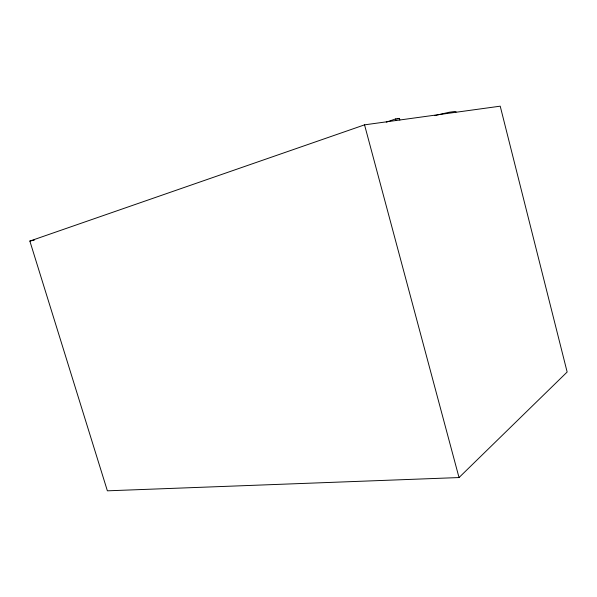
<?xml version="1.0" encoding="UTF-8"?>
<svg xmlns="http://www.w3.org/2000/svg" width="597" height="597" viewBox="0 0 597 597"><rect width="100%" height="100%" fill="white"/><g stroke="black" fill="none" stroke-linecap="round" stroke-linejoin="round"><path stroke-width="0.9" d="M459.026 477.555L567.15 372.021L500.219 106.176L364.543 124.848L29.85 241.061L107.378 490.824L459.026 477.555L364.543 124.848M386.259 122.139L395.774 118.878L399.408 118.393L399.848 120.064M397.662 118.99L399.408 118.393M434.914 115.624L436.541 115.176M437.325 114.975L449.16 112.258L454.862 111.482L456.183 111.952M29.85 241.061L34.38 240.069M395.774 118.878L396.221 120.564"/></g></svg>
